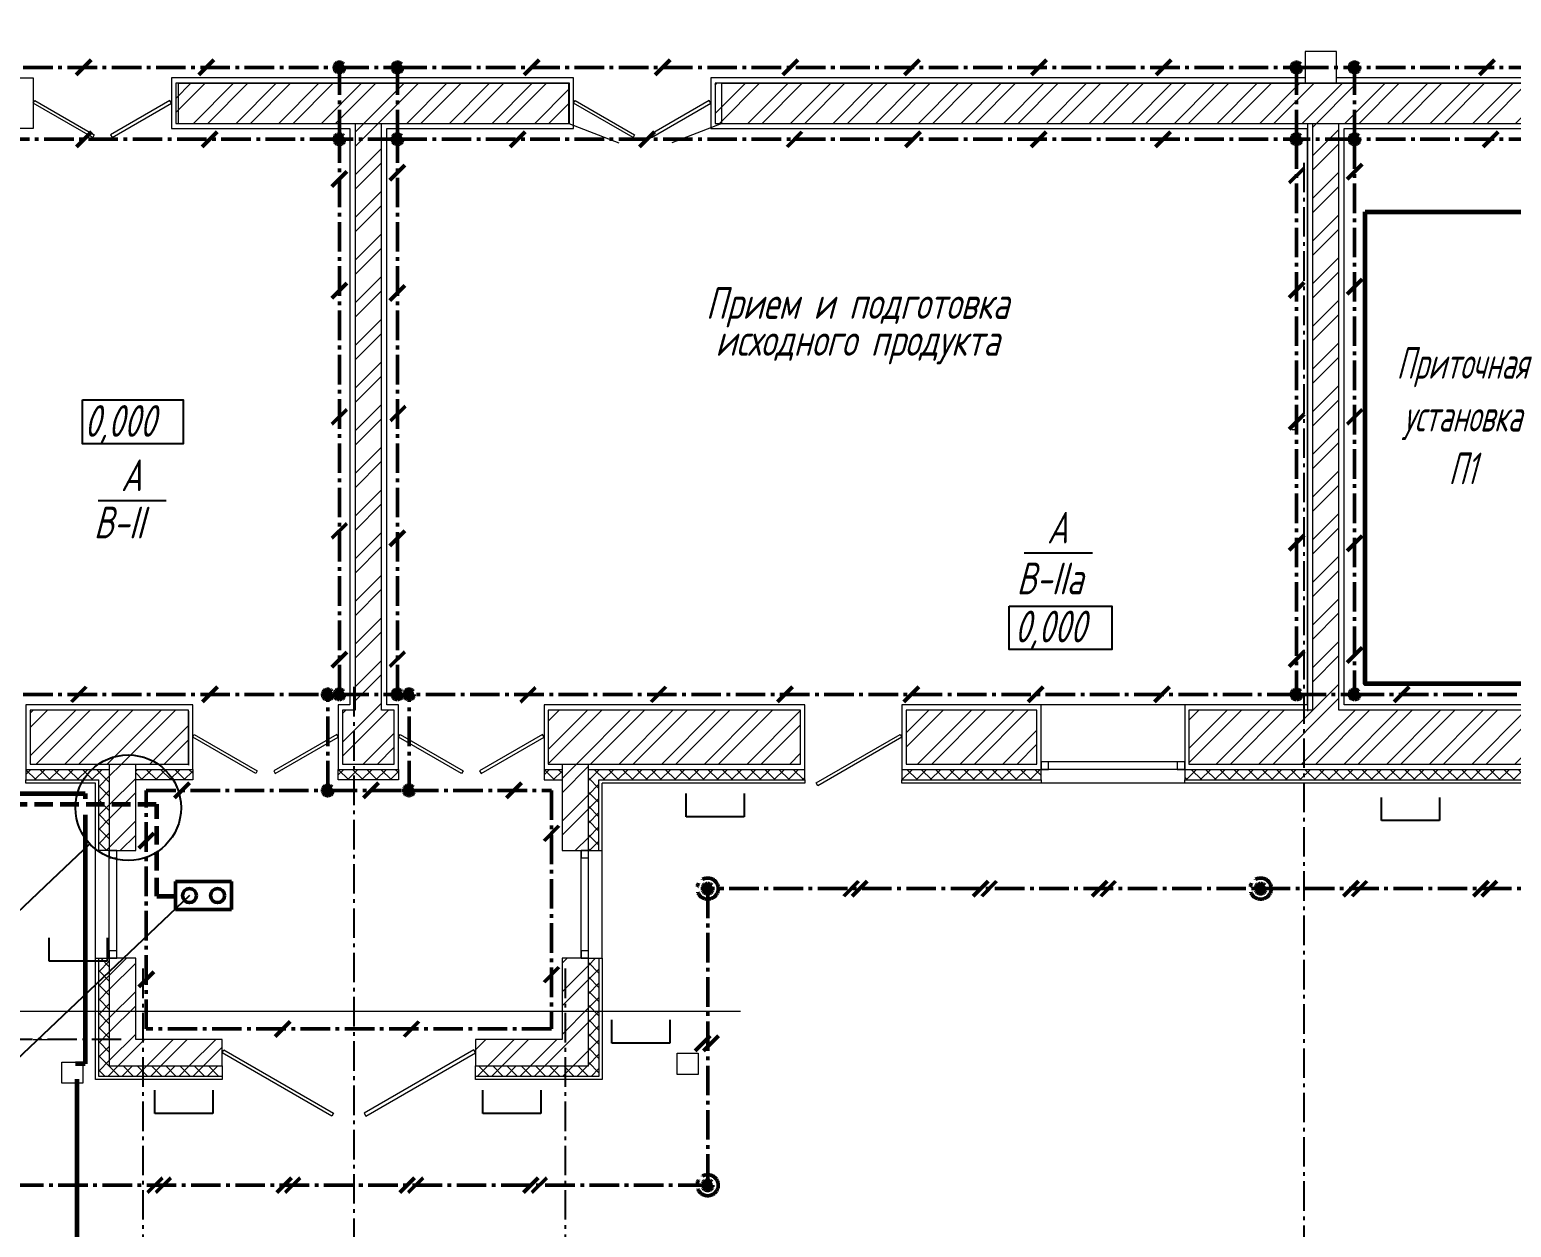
# Model space of a CAD drawing. Header units: millimetres. Extents: x -10490 to 5162, y -5053 to 76.
# Drawn here: x -4984.9 to -4583.3, y -1509.2 to -1184.6 of the extents above; entities that cross this region are included whole.
import ezdxf
from ezdxf import colors
from ezdxf.entities.mleader import LeaderData, LeaderLine
from ezdxf.math import Vec2, Vec3

# ---------------------------------------------------------------- set-up
doc = ezdxf.new("R2010")
doc.units = ezdxf.units.MM
doc.linetypes.add('gost5', pattern=[7, 5, -2, 0])
doc.linetypes.add('gost6', pattern=[12, 8, -1.5, 1, -1.5])
for name, color, linetype, lineweight in [('Заземление (Вновь)', 6, 'gost6', 50), ('КаБель контрольный (Вновь)', 142, 'gost5', 60), ('КаБель силовой (Вновь)', 1, 'Continuous', 60), ('Линия выноска', 137, 'Continuous', 25), ('Осевая', 4, 'gost6', 25), ('Рамка тонкая', 5, 'Continuous', 25), ('Строительный', 251, 'Continuous', 13), ('Текст', 2, 'Continuous', 25), ('Эл. аппараты (Вновь)', 93, 'Continuous', 50), ('ЭлектрооБорудование (Вновь)', 160, 'Continuous', 60)]:
    doc.layers.add(name, color=color, linetype=linetype, lineweight=lineweight)
doc.styles.add('SIMPLEX', font='simplex.shx', dxfattribs={"width": 0.7, "oblique": 15})
doc.styles.add('СИМПЛЕКС', font='simplex.shx', dxfattribs={"width": 0.7, "oblique": 15, "height": 500})
pattern_1 = [(45, (-24521.441, 11720.4964), (-5.7787948, 5.7787948), []), (45, (-24517.5884, 11720.4964), (-5.7787948, 5.7787948), [])]
pattern_2 = [(45, (-24521.441, 11720.4964), (-1.92626494, 1.92626494), []), (135, (-24521.441, 11720.4964), (-1.92626494, -1.92626494), [])]

# ---------------------------------------------------------------- blocks, each defined once
blk = doc.blocks.new('A$C629C7F59')
at = {"layer": 'Эл. аппараты (Вновь)'}
for p, q in [((0, 8), (0, 0)), ((4, 8), (0, 8)), ((4, 0), (4, 8)), ((0, 0), (4, 0))]:
    blk.add_line(p, q, dxfattribs=at)
for centre in [(2, 6), (2, 2)]:
    blk.add_circle(centre, 1, dxfattribs=at)
blk = doc.blocks.new('_None')
blk = doc.blocks.new('_DotBlank')
at = {"color": 0, "linetype": 'ByBlock', "lineweight": -2}
blk.add_line((-0.5, 0), (-1, 0), dxfattribs=at)
blk.add_circle((0, 0), 0.5, dxfattribs=at)
blk = doc.blocks.new('A$C710D2D3C')
at = {"layer": 'Рамка тонкая'}
for p, q in [((0, 0), (0, 2)), ((0, 2), (5, 2)), ((5, 2), (5, 0))]:
    blk.add_line(p, q, dxfattribs=at)

msp = doc.modelspace()

# ---------------------------------------------------------------- hatches: boundary and pattern name
at = {"layer": 'Заземление (Вновь)'}
h = msp.add_hatch(color=256, dxfattribs=at)
h.paths.add_polyline_path([(-4902.3781, -1194.88369, 0.414213562), (-4900.9481, -1196.31369), (-4900.9481, -1194.88369), (-4899.5181, -1194.88369, 1)])
h.paths.add_polyline_path([(-4899.5181, -1194.88369), (-4900.9481, -1194.88369), (-4900.9481, -1196.31369, 0.414213562)], flags=17)
h = msp.add_hatch(color=256, dxfattribs=at)
h.paths.add_polyline_path([(-4886.6481, -1194.88369, 0.414213562), (-4885.2181, -1196.31369), (-4885.2181, -1194.88369), (-4883.7881, -1194.88369, 1)])
h.paths.add_polyline_path([(-4883.7881, -1194.88369), (-4885.2181, -1194.88369), (-4885.2181, -1196.31369, 0.414213562)], flags=17)
h = msp.add_hatch(color=256, dxfattribs=at)
h.paths.add_polyline_path([(-4642.9761, -1194.88369, 0.414213562), (-4641.5461, -1196.31369), (-4641.5461, -1194.88369), (-4640.1161, -1194.88369, 1)])
h.paths.add_polyline_path([(-4640.1161, -1194.88369), (-4641.5461, -1194.88369), (-4641.5461, -1196.31369, 0.414213562)], flags=17)
h = msp.add_hatch(color=256, dxfattribs=at)
h.paths.add_polyline_path([(-4627.2461, -1194.88369, 0.414213562), (-4625.8161, -1196.31369), (-4625.8161, -1194.88369), (-4624.3861, -1194.88369, 1)])
h.paths.add_polyline_path([(-4624.3861, -1194.88369), (-4625.8161, -1194.88369), (-4625.8161, -1196.31369, 0.414213562)], flags=17)
h = msp.add_hatch(color=256, dxfattribs=at)
h.paths.add_polyline_path([(-4902.3781, -1214.33169, 0.414213562), (-4900.9481, -1215.76169), (-4900.9481, -1214.33169), (-4899.5181, -1214.33169, 1)])
h.paths.add_polyline_path([(-4899.5181, -1214.33169), (-4900.9481, -1214.33169), (-4900.9481, -1215.76169, 0.414213562)], flags=17)
h = msp.add_hatch(color=256, dxfattribs=at)
h.paths.add_polyline_path([(-4886.6481, -1214.33169, 0.414213562), (-4885.2181, -1215.76169), (-4885.2181, -1214.33169), (-4883.7881, -1214.33169, 1)])
h.paths.add_polyline_path([(-4883.7881, -1214.33169), (-4885.2181, -1214.33169), (-4885.2181, -1215.76169, 0.414213562)], flags=17)
h = msp.add_hatch(color=256, dxfattribs=at)
h.paths.add_polyline_path([(-4642.9761, -1214.33169, 0.414213562), (-4641.5461, -1215.76169), (-4641.5461, -1214.33169), (-4640.1161, -1214.33169, 1)])
h.paths.add_polyline_path([(-4640.1161, -1214.33169), (-4641.5461, -1214.33169), (-4641.5461, -1215.76169, 0.414213562)], flags=17)
h = msp.add_hatch(color=256, dxfattribs=at)
h.paths.add_polyline_path([(-4627.2461, -1214.33169, 0.414213562), (-4625.8161, -1215.76169), (-4625.8161, -1214.33169), (-4624.3861, -1214.33169, 1)])
h.paths.add_polyline_path([(-4624.3861, -1214.33169), (-4625.8161, -1214.33169), (-4625.8161, -1215.76169, 0.414213562)], flags=17)
h = msp.add_hatch(color=256, dxfattribs=at)
h.paths.add_polyline_path([(-4905.5241, -1364.76769, 0.414213562), (-4904.0941, -1366.19769), (-4904.0941, -1364.76769), (-4902.6641, -1364.76769, 1)])
h.paths.add_polyline_path([(-4902.6641, -1364.76769), (-4904.0941, -1364.76769), (-4904.0941, -1366.19769, 0.414213562)], flags=17)
h = msp.add_hatch(color=256, dxfattribs=at)
h.paths.add_polyline_path([(-4902.3781, -1364.76769, 0.414213562), (-4900.9481, -1366.19769), (-4900.9481, -1364.76769), (-4899.5181, -1364.76769, 1)])
h.paths.add_polyline_path([(-4899.5181, -1364.76769), (-4900.9481, -1364.76769), (-4900.9481, -1366.19769, 0.414213562)], flags=17)
h = msp.add_hatch(color=256, dxfattribs=at)
h.paths.add_polyline_path([(-4886.6481, -1364.76769, 0.414213562), (-4885.2181, -1366.19769), (-4885.2181, -1364.76769), (-4883.7881, -1364.76769, 1)])
h.paths.add_polyline_path([(-4883.7881, -1364.76769), (-4885.2181, -1364.76769), (-4885.2181, -1366.19769, 0.414213562)], flags=17)
h = msp.add_hatch(color=256, dxfattribs=at)
h.paths.add_polyline_path([(-4883.5021, -1364.76769, 0.414213562), (-4882.0721, -1366.19769), (-4882.0721, -1364.76769), (-4880.6421, -1364.76769, 1)])
h.paths.add_polyline_path([(-4880.6421, -1364.76769), (-4882.0721, -1364.76769), (-4882.0721, -1366.19769, 0.414213562)], flags=17)
h = msp.add_hatch(color=256, dxfattribs=at)
h.paths.add_polyline_path([(-4642.9761, -1364.76769, 0.414213562), (-4641.5461, -1366.19769), (-4641.5461, -1364.76769), (-4640.1161, -1364.76769, 1)])
h.paths.add_polyline_path([(-4640.1161, -1364.76769), (-4641.5461, -1364.76769), (-4641.5461, -1366.19769, 0.414213562)], flags=17)
h = msp.add_hatch(color=256, dxfattribs=at)
h.paths.add_polyline_path([(-4627.2461, -1364.76769, 0.414213562), (-4625.8161, -1366.19769), (-4625.8161, -1364.76769), (-4624.3861, -1364.76769, 1)])
h.paths.add_polyline_path([(-4624.3861, -1364.76769), (-4625.8161, -1364.76769), (-4625.8161, -1366.19769, 0.414213562)], flags=17)
h = msp.add_hatch(color=256, dxfattribs=at)
h.paths.add_polyline_path([(-4905.5241, -1390.79369, 0.414213562), (-4904.0941, -1392.22369), (-4904.0941, -1390.79369), (-4902.6641, -1390.79369, 1)])
h.paths.add_polyline_path([(-4902.6641, -1390.79369), (-4904.0941, -1390.79369), (-4904.0941, -1392.22369, 0.414213562)], flags=17)
h = msp.add_hatch(color=256, dxfattribs=at)
h.paths.add_polyline_path([(-4883.5021, -1390.79369, 0.414213562), (-4882.0721, -1392.22369), (-4882.0721, -1390.79369), (-4880.6421, -1390.79369, 1)])
h.paths.add_polyline_path([(-4880.6421, -1390.79369), (-4882.0721, -1390.79369), (-4882.0721, -1392.22369, 0.414213562)], flags=17)
for points in [[(-4799.7041, -1417.39169, 1), (-4802.5641, -1417.39169, 1)], [(-4649.8401, -1417.39169, 1), (-4652.7001, -1417.39169, 1)], [(-4799.7041, -1497.75769, 1), (-4802.5641, -1497.75769, 1)]]:
    msp.add_hatch(color=256, dxfattribs=at).paths.add_polyline_path(points)
at = {"layer": 'Строительный', "ltscale": 100}
h = msp.add_hatch(dxfattribs=at)
h.set_pattern_fill('ANSI32', color=256, scale=0.858)
h.set_pattern_definition(pattern_1)
h.paths.add_polyline_path([(-4413.0321, -1150.26769), (-4427.6181, -1150.26769), (-4427.6181, -1199.17369), (-4539.4441, -1199.17369), (-4539.4441, -1040.15769), (-4524.2861, -1040.15769), (-4524.2861, -1025.57169), (-4580.3421, -1025.57169), (-4580.3421, -1040.15769), (-4546.5941, -1040.15769), (-4546.5941, -1199.17369), (-4799.1321, -1199.17369), (-4799.1321, -1210.04169), (-4637.2561, -1210.04169), (-4637.2561, -1369.05769), (-4670.7181, -1369.05769), (-4670.7181, -1383.64369), (-4570.9041, -1383.64369), (-4570.9041, -1369.05769), (-4630.1061, -1369.05769), (-4630.1061, -1210.04169), (-4427.6181, -1210.04169), (-4427.6181, -1224.05569), (-4413.0321, -1224.05569)])
h = msp.add_hatch(dxfattribs=at)
h.set_pattern_fill('ANSI32', color=256, scale=0.858)
h.set_pattern_definition(pattern_1)
h.paths.add_polyline_path([(-4838.6001, -1199.17369), (-4945.2781, -1199.17369), (-4945.2781, -1210.04169), (-4896.6581, -1210.04169), (-4896.6581, -1369.05769), (-4900.0901, -1369.05769), (-4900.0901, -1383.64369), (-4886.0761, -1383.64369), (-4886.0761, -1369.05769), (-4889.5081, -1369.05769), (-4889.5081, -1210.04169), (-4838.6001, -1210.04169)])
h = msp.add_hatch(dxfattribs=at)
h.set_pattern_fill('ANSI32', color=256, scale=0.858)
h.set_pattern_definition(pattern_1)
h.paths.add_polyline_path([(-4941.8461, -1369.05769), (-4984.7461, -1369.05769), (-4984.7461, -1383.64369), (-4941.8461, -1383.64369)])
h = msp.add_hatch(dxfattribs=at)
h.set_pattern_fill('ANSI32', color=256, scale=0.858)
h.set_pattern_definition(pattern_1)
h.paths.add_polyline_path([(-4775.9661, -1369.05769), (-4844.3201, -1369.05769), (-4844.3201, -1383.64369), (-4775.9661, -1383.64369)])
h = msp.add_hatch(dxfattribs=at)
h.set_pattern_fill('ANSI32', color=256, scale=0.858)
h.set_pattern_definition(pattern_1)
h.paths.add_polyline_path([(-4711.9021, -1369.05769), (-4747.3661, -1369.05769), (-4747.3661, -1383.64369), (-4711.9021, -1383.64369)])
h = msp.add_hatch(dxfattribs=at)
h.set_pattern_fill('ANSI37', color=256, scale=0.858)
h.set_pattern_definition(pattern_2)
h.paths.add_polyline_path([(-4963.2961, -1385.07369), (-4985.8901, -1385.07369), (-4985.8901, -1387.93369), (-4966.1561, -1387.93369), (-4966.1561, -1407.09569), (-4963.2961, -1407.09569)])
h = msp.add_hatch(dxfattribs=at)
h.set_pattern_fill('ANSI32', color=256, scale=0.858)
h.set_pattern_definition(pattern_1)
h.paths.add_polyline_path([(-4833.4521, -1436.26769), (-4835.4541, -1436.26769), (-4840.6021, -1436.26769), (-4840.6021, -1458.28969), (-4864.0541, -1458.28969), (-4864.0541, -1465.43969), (-4833.4521, -1465.43969)])
h.paths.add_polyline_path([(-4932.6941, -1458.28969), (-4956.1461, -1458.28969), (-4956.1461, -1436.26769), (-4963.2961, -1436.26769), (-4963.2961, -1465.43969), (-4932.6941, -1465.43969)])
h.paths.add_polyline_path([(-4956.1461, -1383.64369), (-4963.2961, -1383.64369), (-4963.2961, -1407.09569), (-4961.2941, -1407.09569), (-4956.1461, -1407.09569)])
h.paths.add_polyline_path([(-4833.4521, -1383.64369), (-4840.6021, -1383.64369), (-4840.6021, -1407.09569), (-4833.4521, -1407.09569)])
h = msp.add_hatch(dxfattribs=at)
h.set_pattern_fill('ANSI37', color=256, scale=0.858)
h.set_pattern_definition([(45, (-24565.771, 11720.4964), (-1.92626494, 1.92626494), []), (135, (-24565.771, 11720.4964), (-1.92626494, -1.92626494), [])])
h.paths.add_polyline_path([(-4940.7021, -1385.07369), (-4956.1461, -1385.07369), (-4956.1461, -1387.93369), (-4940.7021, -1387.93369)])
h = msp.add_hatch(dxfattribs=at)
h.set_pattern_fill('ANSI37', color=256, scale=0.858)
h.set_pattern_definition(pattern_2)
h.paths.add_polyline_path([(-4884.9321, -1385.07369), (-4901.2341, -1385.07369), (-4901.2341, -1387.93369), (-4884.9321, -1387.93369)])
h = msp.add_hatch(dxfattribs=at)
h.set_pattern_fill('ANSI37', color=256, scale=0.858)
h.set_pattern_definition([(45, (-24465.671, 11720.4964), (-1.92626494, 1.92626494), []), (135, (-24465.671, 11720.4964), (-1.92626494, -1.92626494), [])])
h.paths.add_polyline_path([(-4840.6021, -1385.07369), (-4845.4641, -1385.07369), (-4845.4641, -1387.93369), (-4840.6021, -1387.93369)])
h = msp.add_hatch(dxfattribs=at)
h.set_pattern_fill('ANSI37', color=256, scale=0.858)
h.set_pattern_definition(pattern_2)
h.paths.add_polyline_path([(-4774.8221, -1385.07369), (-4833.4521, -1385.07369), (-4833.4521, -1407.09569), (-4830.5921, -1407.09569), (-4830.5921, -1387.93369), (-4774.8221, -1387.93369)])
h = msp.add_hatch(dxfattribs=at)
h.set_pattern_fill('ANSI37', color=256, scale=0.858)
h.set_pattern_definition(pattern_2)
h.paths.add_polyline_path([(-4710.7581, -1385.07369), (-4748.5101, -1385.07369), (-4748.5101, -1387.93369), (-4710.7581, -1387.93369)])
h = msp.add_hatch(dxfattribs=at)
h.set_pattern_fill('ANSI37', color=256, scale=0.858)
h.set_pattern_definition(pattern_2)
h.paths.add_polyline_path([(-4569.7601, -1385.07369), (-4671.8621, -1385.07369), (-4671.8621, -1387.93369), (-4569.7601, -1387.93369)])
h = msp.add_hatch(dxfattribs=at)
h.set_pattern_fill('ANSI37', color=256, scale=0.858)
h.set_pattern_definition(pattern_2)
h.paths.add_polyline_path([(-4963.2961, -1436.26769), (-4966.1561, -1436.26769), (-4966.1561, -1468.29969), (-4932.6941, -1468.29969), (-4932.6941, -1465.43969), (-4963.2961, -1465.43969)])
h = msp.add_hatch(dxfattribs=at)
h.set_pattern_fill('ANSI37', color=256, scale=0.858)
h.set_pattern_definition(pattern_2)
h.paths.add_polyline_path([(-4830.5921, -1436.26769), (-4833.4521, -1436.26769), (-4833.4521, -1465.43969), (-4864.0541, -1465.43969), (-4864.0541, -1468.29969), (-4830.5921, -1468.29969)])

# ---------------------------------------------------------------- linework, layer by layer
at = {"layer": 'Заземление (Вновь)'}
for p, q in [((-5142.6181, -1194.88369), (-4900.9481, -1194.88369)), ((-4968.20347, -1192.86136), (-4972.24812, -1196.90601)), ((-4934.95841, -1192.86136), (-4939.00306, -1196.90601)), ((-4900.9481, -1214.33169), (-4900.9481, -1194.88369)), ((-4900.9481, -1194.88369), (-4885.2181, -1194.88369)), ((-4885.2181, -1214.33169), (-4885.2181, -1194.88369)), ((-4885.2181, -1194.88369), (-4640.86744, -1194.88369)), ((-4846.79673, -1192.86136), (-4850.84138, -1196.90601)), ((-4811.27766, -1192.86136), (-4815.32231, -1196.90601)), ((-4776.69067, -1192.86136), (-4780.73532, -1196.90601)), ((-4743.73462, -1192.86136), (-4747.77927, -1196.90601)), ((-4709.31439, -1192.86136), (-4713.35904, -1196.90601)), ((-4675.56973, -1192.86136), (-4679.61438, -1196.90601)), ((-4641.5461, -1214.33169), (-4641.5461, -1194.88369)), ((-4640.86744, -1194.88369), (-4625.8161, -1194.88369)), ((-4552.0281, -1194.88369), (-4625.8161, -1194.88369)), ((-4625.8161, -1214.33169), (-4625.8161, -1194.88369)), ((-4587.89775, -1192.86136), (-4591.9424, -1196.90601)), ((-4968.14836, -1212.30936), (-4972.19301, -1216.35401)), ((-4934.09417, -1212.30936), (-4938.13883, -1216.35401)), ((-4850.58013, -1212.30936), (-4854.62478, -1216.35401)), ((-4815.54936, -1212.30936), (-4819.59401, -1216.35401)), ((-4775.59182, -1212.30936), (-4779.63647, -1216.35401)), ((-4743.49082, -1212.30936), (-4747.53548, -1216.35401)), ((-4709.43664, -1212.30936), (-4713.48129, -1216.35401)), ((-4675.69198, -1212.30936), (-4679.73663, -1216.35401)), ((-4586.89977, -1212.30936), (-4590.94443, -1216.35401)), ((-4900.9481, -1214.33169), (-5142.6181, -1214.33169)), ((-4885.2181, -1214.33169), (-4900.9481, -1214.33169)), ((-4900.9481, -1364.76769), (-4900.9481, -1214.33169)), ((-4885.2181, -1364.76769), (-4885.2181, -1214.33169)), ((-4885.2181, -1214.33169), (-4641.5461, -1214.33169)), ((-4625.8161, -1214.33169), (-4641.5461, -1214.33169)), ((-4641.5461, -1214.33169), (-4641.5461, -1364.76769)), ((-4552.0281, -1214.33169), (-4625.8161, -1214.33169)), ((-4625.8161, -1214.33169), (-4625.8161, -1364.76769)), ((-4898.92577, -1223.06258), (-4902.97043, -1227.10723)), ((-4883.19577, -1221.35871), (-4887.24043, -1225.40336)), ((-4639.52377, -1222.14906), (-4643.56843, -1226.19371)), ((-4623.79377, -1221.07334), (-4627.83843, -1225.11799)), ((-4623.79377, -1252.27035), (-4627.83843, -1256.315)), ((-4898.92577, -1253.34665), (-4902.97043, -1257.3913)), ((-4883.19577, -1253.99145), (-4887.24043, -1258.0361)), ((-4639.52377, -1253.19248), (-4643.56843, -1257.23713)), ((-4898.92577, -1287.52736), (-4902.97043, -1291.57201)), ((-4883.04256, -1286.62591), (-4887.08721, -1290.67056)), ((-4639.52377, -1288.84625), (-4643.56843, -1292.8909)), ((-4623.79377, -1287.52736), (-4627.83843, -1291.57201)), ((-4898.92577, -1318.43327), (-4902.97043, -1322.47792)), ((-4883.19577, -1320.47762), (-4887.24043, -1324.52228)), ((-4639.52377, -1321.65382), (-4643.56843, -1325.69848)), ((-4623.79377, -1321.80742), (-4627.83843, -1325.85207)), ((-4883.19577, -1353.20022), (-4887.24043, -1357.24487)), ((-4639.52377, -1353.15802), (-4643.56843, -1357.20267)), ((-4623.79377, -1352.0823), (-4627.83843, -1356.12695)), ((-4898.92577, -1353.31534), (-4902.97043, -1357.36)), ((-5142.6181, -1364.76769), (-4900.9481, -1364.76769)), ((-4969.52632, -1362.74536), (-4973.57097, -1366.79001)), ((-4934.00796, -1362.74536), (-4938.05261, -1366.79001)), ((-4904.0941, -1390.79369), (-4904.0941, -1364.76769)), ((-4900.9481, -1364.76769), (-4885.2181, -1364.76769)), ((-4641.5461, -1364.76769), (-4885.2181, -1364.76769)), ((-4882.0721, -1390.79369), (-4882.0721, -1364.76769)), ((-4847.80457, -1362.86655), (-4851.84922, -1366.9112)), ((-4812.43445, -1362.74536), (-4816.4791, -1366.79001)), ((-4778.13788, -1362.74536), (-4782.18254, -1366.79001)), ((-4743.93743, -1362.74536), (-4747.98208, -1366.79001)), ((-4710.25565, -1362.74536), (-4714.3003, -1366.79001)), ((-4675.95909, -1362.74536), (-4680.00374, -1366.79001)), ((-4641.5461, -1364.76769), (-4625.8161, -1364.76769)), ((-4625.8161, -1364.76769), (-4431.9081, -1364.76769)), ((-4611.07164, -1362.74536), (-4615.11629, -1366.79001)), ((-4941.58608, -1388.77136), (-4945.63073, -1392.81601)), ((-4890.34577, -1388.77136), (-4894.39043, -1392.81601)), ((-4851.62597, -1388.77136), (-4855.67063, -1392.81601)), ((-4953.2861, -1455.42969), (-4953.2861, -1390.79369)), ((-4953.2861, -1390.79369), (-4904.0941, -1390.79369)), ((-4904.0941, -1390.79369), (-4882.0721, -1390.79369)), ((-4882.0721, -1390.79369), (-4843.4621, -1390.79369)), ((-4843.4621, -1390.79369), (-4843.4621, -1455.42969)), ((-4841.43977, -1400.38604), (-4845.48443, -1404.43069)), ((-4951.26377, -1402.41116), (-4955.30843, -1406.45581)), ((-4379.2841, -1417.39169), (-4801.1341, -1417.39169)), ((-4801.1341, -1417.39169), (-4801.1341, -1497.75769)), ((-4760.22866, -1415.36936), (-4764.27332, -1419.41401)), ((-4757.94066, -1415.36936), (-4761.98532, -1419.41401)), ((-4725.12085, -1415.36936), (-4729.1655, -1419.41401)), ((-4722.83285, -1415.36936), (-4726.8775, -1419.41401)), ((-4692.85965, -1415.36936), (-4696.9043, -1419.41401)), ((-4690.57165, -1415.36936), (-4694.6163, -1419.41401)), ((-4624.75997, -1415.36936), (-4628.80462, -1419.41401)), ((-4622.47197, -1415.36936), (-4626.51662, -1419.41401)), ((-4589.54377, -1415.36936), (-4593.58843, -1419.41401)), ((-4587.25577, -1415.36936), (-4591.30043, -1419.41401)), ((-4951.26377, -1439.95712), (-4955.30843, -1444.00177)), ((-4841.43977, -1438.71059), (-4845.48443, -1442.75524)), ((-4914.30232, -1453.40736), (-4918.34697, -1457.45201)), ((-4879.37825, -1453.40736), (-4883.4229, -1457.45201)), ((-4843.4621, -1455.42969), (-4953.2861, -1455.42969)), ((-4800.46877, -1457.31466), (-4804.51343, -1461.35931)), ((-4798.18077, -1457.31466), (-4802.22543, -1461.35931)), ((-4801.1341, -1497.75769), (-4995.6141, -1497.75769)), ((-4948.90277, -1495.73536), (-4952.94743, -1499.78001)), ((-4946.61477, -1495.73536), (-4950.65943, -1499.78001)), ((-4913.89462, -1495.73536), (-4917.93927, -1499.78001)), ((-4911.60662, -1495.73536), (-4915.65127, -1499.78001)), ((-4880.55998, -1495.73536), (-4884.60463, -1499.78001)), ((-4878.27198, -1495.73536), (-4882.31663, -1499.78001)), ((-4847.04915, -1495.73536), (-4851.0938, -1499.78001)), ((-4844.76115, -1495.73536), (-4848.8058, -1499.78001))]:
    msp.add_line(p, q, dxfattribs=at)
for centre, radius in [((-4900.9481, -1194.88369), 1.43), ((-4885.2181, -1194.88369), 1.43), ((-4641.5461, -1194.88369), 1.43), ((-4625.8161, -1194.88369), 1.43), ((-4900.9481, -1214.33169), 1.43), ((-4885.2181, -1214.33169), 1.43), ((-4641.5461, -1214.33169), 1.43), ((-4625.8161, -1214.33169), 1.43), ((-4904.0941, -1364.76769), 1.43), ((-4900.9481, -1364.76769), 1.43), ((-4885.2181, -1364.76769), 1.43), ((-4882.0721, -1364.76769), 1.43), ((-4641.5461, -1364.76769), 1.43), ((-4625.8161, -1364.76769), 1.43), ((-4904.0941, -1390.79369), 1.43), ((-4882.0721, -1390.79369), 1.43), ((-4801.1341, -1417.39169), 2.86), ((-4801.1341, -1417.39169), 1.43), ((-4651.2701, -1417.39169), 2.86), ((-4651.2701, -1417.39169), 1.43), ((-4801.1341, -1497.75769), 2.86), ((-4801.1341, -1497.75769), 1.43)]:
    msp.add_circle(centre, radius, dxfattribs=at)
at = {"layer": 'КаБель контрольный (Вновь)'}
for p, q in [((-5382.5721, -1394.51169), (-4950.4261, -1394.51169)), ((-4950.4261, -1419.47355), (-4950.4261, -1394.51169)), ((-4950.4261, -1419.47355), (-4945.57937, -1419.47355))]:
    msp.add_line(p, q, dxfattribs=at)
at = {"layer": 'КаБель силовой (Вновь)'}
for p, q in [((-5379.7121, -1391.65169), (-4969.8741, -1391.65169)), ((-4969.8741, -1391.65169), (-4969.8741, -1393.08169)), ((-4969.8741, -1397.37169), (-4969.8741, -1464.8666)), ((-4969.8741, -1464.8666), (-4972.4481, -1464.8666)), ((-4972.0865, -1469.00423), (-4972.0865, -1559.11841))]:
    msp.add_line(p, q, dxfattribs=at)
at = {"layer": 'Осевая'}
for p, q in [((-4639.59904, -1220.71067), (-4639.59904, -1612.72986)), ((-4896.99904, -1362.75412), (-4896.99904, -1612.72986)), ((-4954.19904, -1439.07919), (-4954.19904, -1612.72986)), ((-4839.79904, -1439.07919), (-4839.79904, -1612.72986)), ((-4960.07439, -1458.28969), (-5491.00951, -1458.28969))]:
    msp.add_line(p, q, dxfattribs=at)
at = {"layer": 'Строительный', "ltscale": 0.2}
for p, q in [((-4944.55935, -1199.1726), (-4838.7431, -1199.1726)), ((-4944.55935, -1210.0406), (-4944.55935, -1199.1726)), ((-4838.7431, -1210.0406), (-4838.7431, -1199.1726)), ((-4797.2731, -1199.1726), (-4549.1681, -1199.1726)), ((-4797.2731, -1210.0406), (-4797.2731, -1199.1726)), ((-4944.55935, -1210.0406), (-4838.7431, -1210.0406)), ((-4838.7431, -1210.0406), (-4825.21012, -1215.34989)), ((-4797.2731, -1210.0406), (-4810.80608, -1215.34989)), ((-4797.2731, -1210.0406), (-4427.6181, -1210.0406)), ((-4638.5431, -1210.3266), (-4638.5431, -1369.3426)), ((-4941.7031, -1383.9286), (-4941.7031, -1369.3426))]:
    msp.add_line(p, q, dxfattribs=at)
at = {"layer": 'Строительный', "ltscale": 0.6}
msp.add_line((-4642.8331, -1292.9806), (-4641.9751, -1292.9806), dxfattribs=at)
at = {"layer": 'Строительный', "ltscale": 100}
for p, q in [((-4671.8621, -1367.62769), (-4710.7581, -1367.62769)), ((-4671.8621, -1383.07169), (-4710.7581, -1383.07169)), ((-4671.8621, -1385.07369), (-4710.7581, -1385.07369)), ((-4671.8621, -1388.79169), (-4710.7581, -1388.79169)), ((-4967.0141, -1436.26769), (-4967.0141, -1407.09569)), ((-4963.2961, -1436.26769), (-4963.2961, -1407.09569)), ((-4961.2941, -1436.26769), (-4961.2941, -1407.09569)), ((-4835.4541, -1436.26769), (-4835.4541, -1407.09569)), ((-4833.4521, -1436.26769), (-4833.4521, -1407.09569)), ((-4829.7341, -1436.26769), (-4829.7341, -1407.09569))]:
    msp.add_line(p, q, dxfattribs=at)
at = {"layer": 'Строительный', "ltscale": 10}
msp.add_line((-4992.4681, -1450.5666), (-4792.2681, -1450.5666), dxfattribs=at)
at = {"layer": 'Строительный', "ltscale": 50}
msp.add_line((-4983.8881, -1458.28969), (-4972.4481, -1458.28969), dxfattribs=at)
at = {"layer": 'Строительный', "ltscale": 100}
for points in [[(-4639.2581, -1199.17369), (-4630.6781, -1199.17369), (-4630.6781, -1190.59369), (-4639.2581, -1190.59369)], [(-4884.9321, -1385.07369), (-4884.9321, -1367.62769), (-4888.0781, -1367.62769), (-4888.0781, -1211.47169), (-4837.4561, -1211.47169), (-4837.4561, -1197.74369), (-4946.4221, -1197.74369), (-4946.4221, -1211.47169), (-4898.0881, -1211.47169), (-4898.0881, -1367.62769), (-4901.2341, -1367.62769), (-4901.2341, -1385.07369)], [(-4984.7461, -1383.64369), (-4941.8461, -1383.64369), (-4941.8461, -1369.05769), (-4984.7461, -1369.05769)], [(-4844.3201, -1383.64369), (-4775.9661, -1383.64369), (-4775.9661, -1369.05769), (-4844.3201, -1369.05769)], [(-4748.5101, -1385.07369), (-4710.7581, -1385.07369), (-4710.7581, -1367.62769), (-4748.5101, -1367.62769)], [(-4747.3661, -1383.64369), (-4711.9021, -1383.64369), (-4711.9021, -1369.05769), (-4747.3661, -1369.05769)], [(-4710.7581, -1385.07369), (-4708.7561, -1385.07369), (-4708.7561, -1383.07169), (-4710.7581, -1383.07169)], [(-4673.8641, -1385.07369), (-4671.8621, -1385.07369), (-4671.8621, -1383.07169), (-4673.8641, -1383.07169)], [(-4963.2961, -1409.09769), (-4961.2941, -1409.09769), (-4961.2941, -1407.09569), (-4963.2961, -1407.09569)], [(-4835.4541, -1409.09769), (-4833.4521, -1409.09769), (-4833.4521, -1407.09569), (-4835.4541, -1407.09569)], [(-4963.2961, -1436.26769), (-4961.2941, -1436.26769), (-4961.2941, -1434.26569), (-4963.2961, -1434.26569)], [(-4835.4541, -1436.26769), (-4833.4521, -1436.26769), (-4833.4521, -1434.26569), (-4835.4541, -1434.26569)]]:
    msp.add_lwpolyline(points, close=True, dxfattribs=at)
for points in [[(-5145.4781, -1197.74369), (-4983.8881, -1197.74369), (-4983.8881, -1211.47169), (-5145.4781, -1211.47169)], [(-4886.0761, -1383.64369), (-4886.0761, -1369.05769), (-4889.5081, -1369.05769), (-4889.5081, -1210.04169), (-4838.6001, -1210.04169), (-4838.6001, -1199.17369), (-4945.2781, -1199.17369), (-4945.2781, -1210.04169), (-4896.6581, -1210.04169), (-4896.6581, -1369.05769), (-4900.0901, -1369.05769), (-4900.0901, -1383.64369), (-4886.0761, -1383.64369)], [(-4639.2581, -1197.74369), (-4800.2761, -1197.74369), (-4800.2761, -1211.47169), (-4638.6861, -1211.47169), (-4638.6861, -1367.62769), (-4671.8621, -1367.62769), (-4671.8621, -1385.07369), (-4569.7601, -1385.07369)], [(-4546.5941, -1199.17369), (-4799.1321, -1199.17369), (-4799.1321, -1210.04169), (-4637.2561, -1210.04169), (-4637.2561, -1369.05769), (-4670.7181, -1369.05769), (-4670.7181, -1383.64369), (-4570.9041, -1383.64369)], [(-4548.0241, -1197.74369), (-4630.6781, -1197.74369)], [(-4983.4591, -1203.86464), (-4967.35969, -1213.15964), (-4967.78869, -1213.90269), (-4983.8881, -1204.60769), (-4983.4591, -1203.86464)], [(-4946.8511, -1203.86464), (-4962.95051, -1213.15964), (-4962.52151, -1213.90269), (-4946.4221, -1204.60769), (-4946.8511, -1203.86464)], [(-4837.0271, -1203.86464), (-4820.92769, -1213.15964), (-4821.35669, -1213.90269), (-4837.4561, -1204.60769), (-4837.0271, -1203.86464)], [(-4800.7051, -1203.86464), (-4816.80451, -1213.15964), (-4816.37551, -1213.90269), (-4800.2761, -1204.60769), (-4800.7051, -1203.86464)], [(-4570.9041, -1369.05769), (-4630.1061, -1369.05769), (-4630.1061, -1210.04169), (-4427.6181, -1210.04169)], [(-4569.7601, -1367.62769), (-4628.6761, -1367.62769), (-4628.6761, -1211.47169), (-4429.0481, -1211.47169)], [(-4956.1461, -1385.07369), (-4940.7021, -1385.07369), (-4940.7021, -1367.62769), (-4985.8901, -1367.62769), (-4985.8901, -1385.07369), (-4963.2961, -1385.07369)], [(-4833.4521, -1385.07369), (-4774.8221, -1385.07369), (-4774.8221, -1367.62769), (-4845.4641, -1367.62769), (-4845.4641, -1385.07369), (-4840.6021, -1385.07369)], [(-4940.2731, -1375.60764), (-4923.18295, -1385.47464), (-4923.61195, -1386.21769), (-4940.7021, -1376.35069), (-4940.2731, -1375.60764)], [(-4901.6631, -1375.60764), (-4918.75325, -1385.47464), (-4918.32425, -1386.21769), (-4901.2341, -1376.35069), (-4901.6631, -1375.60764)], [(-4884.5031, -1375.60764), (-4867.41295, -1385.47464), (-4867.84195, -1386.21769), (-4884.9321, -1376.35069), (-4884.5031, -1375.60764)], [(-4845.8931, -1375.60764), (-4862.98325, -1385.47464), (-4862.55425, -1386.21769), (-4845.4641, -1376.35069), (-4845.8931, -1375.60764)], [(-4748.5101, -1376.35069), (-4771.29696, -1389.50669), (-4771.72596, -1388.76364), (-4748.9391, -1375.60764), (-4748.5101, -1376.35069)], [(-4985.8901, -1385.07369), (-4985.8901, -1387.93369), (-4966.1561, -1387.93369)], [(-4963.2961, -1383.64369), (-4963.2961, -1407.09569), (-4956.1461, -1407.09569), (-4956.1461, -1383.64369)], [(-4940.7021, -1385.07369), (-4940.7021, -1387.93369), (-4956.1461, -1387.93369)], [(-4884.9321, -1385.07369), (-4884.9321, -1387.93369), (-4901.2341, -1387.93369), (-4901.2341, -1385.07369)], [(-4845.4641, -1385.07369), (-4845.4641, -1387.93369), (-4840.6021, -1387.93369)], [(-4840.6021, -1383.64369), (-4840.6021, -1407.09569), (-4833.4521, -1407.09569), (-4833.4521, -1383.64369)], [(-4830.5921, -1387.93369), (-4774.8221, -1387.93369), (-4774.8221, -1385.07369)], [(-4748.5101, -1385.07369), (-4748.5101, -1387.93369), (-4710.7581, -1387.93369), (-4710.7581, -1385.07369)], [(-4671.8621, -1385.07369), (-4671.8621, -1387.93369), (-4569.7601, -1387.93369), (-4569.7601, -1385.07369)], [(-4967.0141, -1388.79169), (-4985.8901, -1388.79169), (-4985.8901, -1387.93369)], [(-4966.1561, -1407.09569), (-4967.0141, -1407.09569), (-4967.0141, -1388.79169)], [(-4963.2961, -1407.09569), (-4966.1561, -1407.09569), (-4966.1561, -1387.93369)], [(-4833.4521, -1407.09569), (-4830.5921, -1407.09569), (-4830.5921, -1387.93369)], [(-4830.5921, -1407.09569), (-4829.7341, -1407.09569), (-4829.7341, -1388.79169)], [(-4774.8221, -1387.93369), (-4774.8221, -1388.79169), (-4829.7341, -1388.79169)], [(-4710.7581, -1387.93369), (-4710.7581, -1388.79169), (-4748.5101, -1388.79169), (-4748.5101, -1387.93369)], [(-4569.7601, -1387.93369), (-4569.7601, -1388.79169), (-4671.8621, -1388.79169), (-4671.8621, -1387.93369)], [(-4932.6941, -1468.29969), (-4932.6941, -1469.15769), (-4967.0141, -1469.15769), (-4967.0141, -1436.26769), (-4966.1561, -1436.26769)], [(-4932.6941, -1465.43969), (-4932.6941, -1468.29969), (-4966.1561, -1468.29969), (-4966.1561, -1436.26769), (-4963.2961, -1436.26769)], [(-4932.6941, -1458.28969), (-4956.1461, -1458.28969), (-4956.1461, -1436.26769), (-4963.2961, -1436.26769), (-4963.2961, -1465.43969), (-4932.6941, -1465.43969), (-4932.6941, -1458.28969)], [(-4833.4521, -1465.43969), (-4833.4521, -1436.26769), (-4840.6021, -1436.26769), (-4840.6021, -1458.28969), (-4864.0541, -1458.28969), (-4864.0541, -1465.43969), (-4833.4521, -1465.43969)], [(-4833.4521, -1436.26769), (-4830.5921, -1436.26769), (-4830.5921, -1468.29969), (-4864.0541, -1468.29969), (-4864.0541, -1465.43969)], [(-4830.5921, -1436.26769), (-4829.7341, -1436.26769), (-4829.7341, -1469.15769), (-4864.0541, -1469.15769), (-4864.0541, -1468.29969)], [(-4932.2651, -1461.12164), (-4902.54311, -1478.28164), (-4902.97211, -1479.02469), (-4932.6941, -1461.86469), (-4932.2651, -1461.12164)], [(-4864.4831, -1461.12164), (-4894.20509, -1478.28164), (-4893.77609, -1479.02469), (-4864.0541, -1461.86469), (-4864.4831, -1461.12164)]]:
    msp.add_lwpolyline(points, dxfattribs=at)
at = {"layer": 'Строительный'}
for points in [[(-4970.45674, -1464.38905), (-4970.45674, -1470.10904), (-4976.17674, -1470.10904), (-4976.17674, -1464.38905)], [(-4803.7081, -1462.0066), (-4803.7081, -1467.72659), (-4809.4281, -1467.72659), (-4809.4281, -1462.0066)]]:
    msp.add_lwpolyline(points, close=True, dxfattribs=at)
at = {"layer": 'Текст'}
for p, q in [((-4966.34653, -1312.23563), (-4947.84478, -1312.23563)), ((-4715.37752, -1326.41929), (-4696.87578, -1326.41929))]:
    msp.add_line(p, q, dxfattribs=at)
for points in [[(-4970.52375, -1284.94825), (-4943.25275, -1284.94825), (-4943.25275, -1296.88955), (-4970.52375, -1296.88955)], [(-4719.46119, -1340.89181), (-4691.64672, -1340.89181), (-4691.64672, -1352.60775), (-4719.46119, -1352.60775)]]:
    msp.add_lwpolyline(points, close=True, dxfattribs=at)
at = {"layer": 'ЭлектрооБорудование (Вновь)', "ltscale": 10}
msp.add_lwpolyline([(-4622.9561, -1233.98507), (-4569.9031, -1233.98507), (-4569.9031, -1361.90769), (-4622.9561, -1361.90769), (-4622.9561, -1233.98507)], dxfattribs=at)

# ---------------------------------------------------------------- block references
at = {"xscale": 1.903330000000001, "yscale": 1.903330000000001, "zscale": 1.903330000000001, "rotation": 270}
msp.add_blockref('A$C629C7F59', (-4945.37691, -1415.47603), dxfattribs=at)
at = {"layer": 'КаБель силовой (Вновь)', "lineweight": 25, "xscale": 3.146000000000001, "yscale": 3.146000000000001, "zscale": 3.146000000000001, "rotation": 180}
for p in [(-4791.27206, -1391.62298), (-4602.81985, -1392.68061), (-4963.84347, -1430.75512), (-4811.38776, -1452.96526), (-4935.25805, -1472.00252), (-4846.32555, -1472.00252)]:
    msp.add_blockref('A$C710D2D3C', p, dxfattribs=at)

# ---------------------------------------------------------------- texts
at = {"layer": 'Текст', "style": 'SIMPLEX', "oblique": 15, "width": 0.7}
for s, p in [('0,000', (-4970.08109, -1294.95956)), ('А', (-4960.13552, -1309.68697)), ('В-II', (-4967.50023, -1322.48338)), ('А', (-4709.16652, -1323.87063)), ('В-IIа', (-4717.42692, -1337.63849)), ('0,000', (-4717.97382, -1350.66257))]:
    msp.add_text(s, height=8.58, dxfattribs=at).set_placement(p)
at = {"layer": 'Текст', "char_height": 8.58, "width": 249.392, "attachment_point": 5, "style": 'SIMPLEX'}
for s, insert in [('Прием и подготовка ', (-4760.57954, -1259.89387)), ('исходного продукта', (-4760.57954, -1269.89978))]:
    msp.add_mtext(s, dxfattribs=dict(at, insert=insert))
at = {"layer": 'Текст', "insert": (-4596.61771, -1289.2494), "char_height": 8.58, "attachment_point": 5, "style": 'SIMPLEX'}
msp.add_mtext('{\\W0.6;Приточная\\Pустановка \\PП1}', dxfattribs=at)

# ---------------------------------------------------------------- leaders
at = {"layer": 'Линия выноска'}
ml = msp.add_multileader_mtext('Standard', dxfattribs=at)
ml.set_content('21-Н2,Ну-Н1,Ну2-Н1,Ну3-Н1\\Pв лотке 80х100мм', color=2, style='СИМПЛЕКС')
ml.set_leader_properties()
ml.set_arrow_properties(name='NONE')
ml.build(insert=Vec2(0, 0))
ml.multileader.update_dxf_attribs({"text_left_attachment_type": 6, "text_right_attachment_type": 6, "dogleg_length": 0, "arrow_head_size": 5.72})
ctx = ml.context
ctx.base_point, ctx.char_height, ctx.arrow_head_size, ctx.landing_gap_size, ctx.plane_origin = Vec3(-5135.53273, -1285.99048), 8.58, 5.72, 5.72, Vec3(-5326.72415, -1299.9943)
ctx.left_attachment, ctx.right_attachment = 6, 6
notes = []
notes.append((ctx, [(0, (1, 1, 0), (-5135.53273, -1285.99048), (1, 0), 0, [(0, [(-5161.40279, -1219.91773)], 0, [])])]))
ctx.mtext.insert, ctx.mtext.flow_direction = Vec3(-5129.81273, -1275.69448), 5
ml = msp.add_multileader_mtext('Standard', dxfattribs=at)
ml.set_content('Кабельный проход\\P(типовая серия 3.402-24)', color=2, style='SIMPLEX')
ml.set_leader_properties()
ml.set_arrow_properties(name='DOTBLANK')
ml.build(insert=Vec2(0, 0))
ml.multileader.update_dxf_attribs({"text_left_attachment_type": 6, "text_right_attachment_type": 6, "dogleg_length": 1, "arrow_head_size": 28.6})
ctx = ml.context
ctx.base_point, ctx.char_height, ctx.arrow_head_size, ctx.landing_gap_size, ctx.plane_origin = Vec3(-5156.32347, -1448.13415), 8.58, 28.6, 5.72, Vec3(-5155.44904, -1905.72086)
ctx.left_attachment, ctx.right_attachment, ctx.text_align_type = 6, 6, 2
notes.append((ctx, [(0, (1, 1, 0), (-5013.7928, -1448.13415), (-1, 0), 2.86, [(0, [(-4958.15551, -1395.47116)], 0, [])])]))
ctx.mtext.insert, ctx.mtext.alignment, ctx.mtext.flow_direction = Vec3(-5022.3728, -1436.69415), 3, 5
ml = msp.add_multileader_mtext('Standard', dxfattribs=at)
ml.set_content('В1,В2,В3,В4,В5,В6,ЭВ1,ЭВ2-SB\\PВ1р,В2р,В3р,В4р,В5р,В6р-SB', color=2, style='СИМПЛЕКС')
ml.set_leader_properties()
ml.set_arrow_properties(name='NONE')
ml.build(insert=Vec2(0, 0))
ml.multileader.update_dxf_attribs({"text_left_attachment_type": 6, "text_right_attachment_type": 6, "dogleg_length": 0, "arrow_head_size": 5.72})
ctx = ml.context
ctx.base_point, ctx.char_height, ctx.arrow_head_size, ctx.landing_gap_size, ctx.plane_origin = Vec3(-5169.18192, -1489.16193), 8.58, 5.72, 5.72, Vec3(-4927.36295, -1504.10141)
ctx.left_attachment, ctx.right_attachment, ctx.text_align_type = 6, 6, 2
notes.append((ctx, [(1, (1, 1, 0), (-5015.16882, -1489.16193), (-1, 0), 0, [(0, [(-4941.57025, -1419.28284)], 0, [])])]))
ctx.mtext.insert, ctx.mtext.alignment, ctx.mtext.flow_direction = Vec3(-5020.88882, -1477.72193), 3, 5
for ctx, leaders in notes:
    for number, flags, end, landing, length, lines in leaders:
        leader = LeaderData()
        leader.index, (leader.has_last_leader_line, leader.has_dogleg_vector, leader.attachment_direction) = number, flags
        leader.last_leader_point, leader.dogleg_vector, leader.dogleg_length = Vec3(end), Vec3(landing), length
        for number, points, colour, breaks in lines:
            line = LeaderLine()
            line.index, line.vertices, line.color, line.breaks = number, Vec3.list(points), colors.encode_raw_color(colour), breaks
            leader.lines.append(line)
        ctx.leaders.append(leader)

doc.saveas('drawing.dxf')
